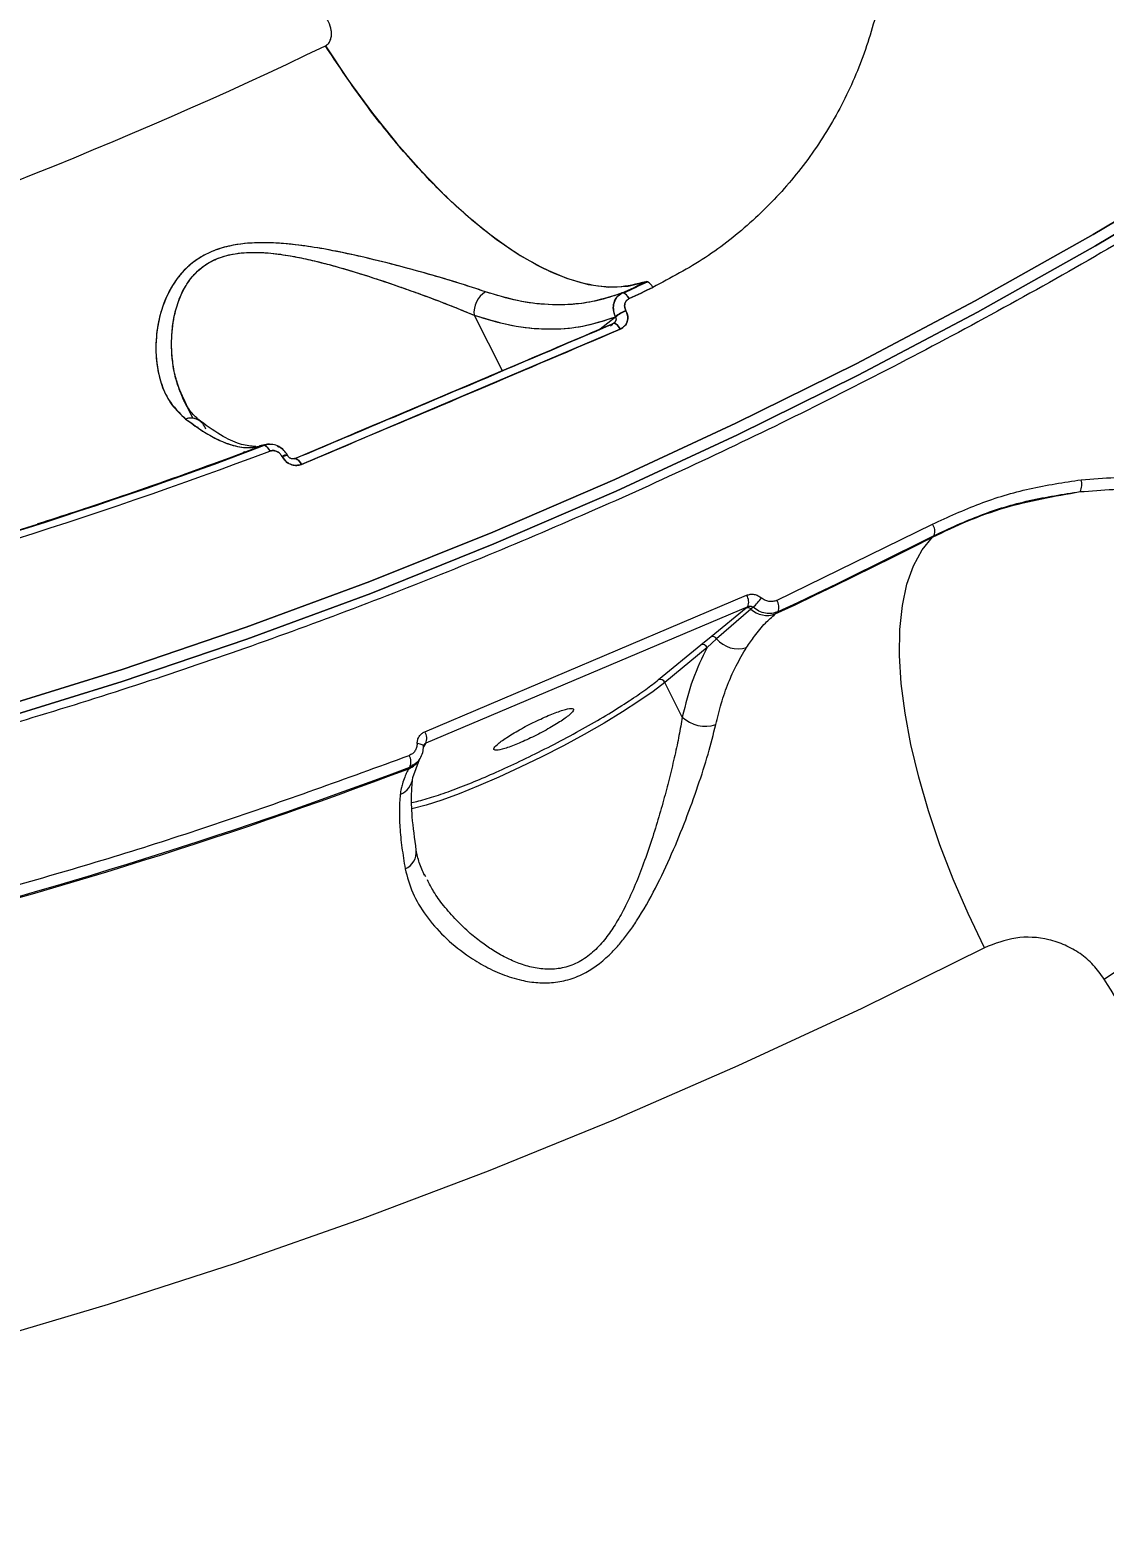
# Model space of a CAD drawing. Header units: millimetres. Extents: x -6234 to 7498, y -6127 to 5103.
# Drawn here: x 4035.1 to 4143.5, y -1378.1 to -1227.6 of the extents above; entities that cross this region are included whole.
import ezdxf

# ---------------------------------------------------------------- set-up
doc = ezdxf.new("R2010")
doc.units = ezdxf.units.MM
for name, color, linetype in [('DIKOM_ОБЪЕКТ', 7, 'Continuous'), ('DIKOM_РАЗМЕР_ЗОНА', 7, 'Continuous'), ('DIKOM_РАЗМЕР_ОБЪЕКТА', 7, 'Continuous')]:
    doc.layers.add(name, color=color, linetype=linetype)
doc.styles.add('style1', font='arial.ttf', dxfattribs={"width": 0.8})
doc.dimstyles.new('1-50', dxfattribs={"dimtxt": 300, "dimasz": 200, "dimexe": 100, "dimexo": 0, "dimgap": 100, "dimtad": 1, "dimtxsty": 'style1', "dimcen": 200, "dimclrd": 7, "dimclre": 7, "dimclrt": 7, "dimadec": 1, "dimazin": 2, "dimtfac": 1, "dimtmove": 0, "dimatfit": 2, "dimfxl": 0, "dimlwd": 25, "dimlwe": 18, "dimarcsym": 0})

# ---------------------------------------------------------------- blocks, each defined once
blk = doc.blocks.new('*D10')
at = {"layer": 'Defpoints', "color": 0, "transparency": 16777216}
for p in [(5627.97, 903.07), (-3229.39, -1461.51), (5627.97, -5097.58)]:
    blk.add_point(p, dxfattribs=at)
at = {"layer": 'DIKOM_РАЗМЕР_ОБЪЕКТА', "color": 7, "lineweight": 18, "transparency": 16777216}
for p, q in [((5627.97, 903.07), (5627.97, -5197.58)), ((-3229.39, -1461.51), (-3229.39, -5197.58))]:
    blk.add_line(p, q, dxfattribs=at)
at = {"layer": 'DIKOM_РАЗМЕР_ОБЪЕКТА', "color": 7, "lineweight": 25, "transparency": 16777216}
blk.add_line((-3029.39, -5097.58), (5427.97, -5097.58), dxfattribs=at)
at = {"layer": 'DIKOM_РАЗМЕР_ОБЪЕКТА', "color": 7, "transparency": 16777216}
for points in [[(-3029.39, -5064.25), (-3029.39, -5130.92), (-3229.39, -5097.58)], [(5427.97, -5064.25), (5427.97, -5130.92), (5627.97, -5097.58)]]:
    blk.add_solid(points, dxfattribs=at)
at = {"layer": 'DIKOM_РАЗМЕР_ОБЪЕКТА', "color": 7, "lineweight": 40, "transparency": 16777216, "insert": (1488.3, -4844.41), "char_height": 300, "attachment_point": 5, "style": 'style1'}
blk.add_mtext('8850', dxfattribs=at)
blk = doc.blocks.new('*D13')
at = {"layer": 'Defpoints', "color": 0, "transparency": 16777216}
for p in [(7498.07, 1778.2), (-5229.39, -1831.36), (7498.07, -6026.74)]:
    blk.add_point(p, dxfattribs=at)
at = {"layer": 'DIKOM_РАЗМЕР_ЗОНА', "color": 7, "lineweight": 18, "transparency": 16777216}
for p, q in [((7498.07, 1778.2), (7498.07, -6126.74)), ((-5229.39, -1831.36), (-5229.39, -6126.74))]:
    blk.add_line(p, q, dxfattribs=at)
at = {"layer": 'DIKOM_РАЗМЕР_ЗОНА', "color": 7, "lineweight": 25, "transparency": 16777216}
blk.add_line((-5029.39, -6026.74), (7298.07, -6026.74), dxfattribs=at)
at = {"layer": 'DIKOM_РАЗМЕР_ЗОНА', "color": 7, "transparency": 16777216}
for points in [[(-5029.39, -5993.4), (-5029.39, -6060.07), (-5229.39, -6026.74)], [(7298.07, -5993.4), (7298.07, -6060.07), (7498.07, -6026.74)]]:
    blk.add_solid(points, dxfattribs=at)
at = {"layer": 'DIKOM_РАЗМЕР_ЗОНА', "color": 7, "transparency": 16777216, "insert": (1560.69, -5773.56), "char_height": 300, "attachment_point": 5, "style": 'style1'}
blk.add_mtext('12750', dxfattribs=at)

msp = doc.modelspace()

# ---------------------------------------------------------------- linework, layer by layer
at = {"layer": 'DIKOM_ОБЪЕКТ', "color": 7, "linetype": 'Continuous', "lineweight": 15}
for p, q in [((4079.942, -1256.439), (4082.777, -1262.035)), ((4094.212, -1256.627), (4092.683, -1257.835)), ((4094.199, -1256.603), (4094.212, -1256.627)), ((4095.26, -1255.97), (4095.273, -1255.993)), ((4095.273, -1255.993), (4095.26, -1255.97)), ((4062.017, -1270.838), (4093.95, -1257.298)), ((4094.693, -1257.847), (4062.504, -1271.497)), ((4093.719, -1257.499), (4093.92, -1257.34)), ((4094.091, -1257.203), (4094.04, -1257.25)), ((4050.721, -1265.175), (4051.564, -1266.84)), ((4052.004, -1267.709), (4052.047, -1267.792)), ((4058.8, -1269.507), (4058.276, -1269.62)), ((4058.637, -1269.568), (4058.976, -1269.513)), ((4059.292, -1269.478), (4058.986, -1269.476)), ((4053.839, -1271.331), (4053.874, -1271.4)), ((4054.491, -1271.174), (4054.459, -1271.111)), ((4056.829, -1270.297), (4056.711, -1270.238)), ((4056.881, -1270.277), (4056.758, -1270.222)), ((4060.562, -1270.712), (4060.55, -1270.688)), ((4060.55, -1270.688), (4060.562, -1270.712)), ((4061.123, -1270.6), (4061.111, -1270.576)), ((4110.481, -1285.218), (4126.205, -1277.541)), ((4126.211, -1278.844), (4126.382, -1278.662)), ((4074.966, -1298.473), (4107.45, -1284.703)), ((4107.566, -1285.858), (4075.056, -1299.638)), ((4103.855, -1288.872), (4107.411, -1285.986)), ((4107.888, -1286.091), (4104.423, -1289.091)), ((4107.411, -1285.986), (4107.566, -1285.858)), ((4108.107, -1285.911), (4107.888, -1286.091)), ((4110.342, -1286.591), (4110.623, -1286.357)), ((4098.567, -1293.213), (4102.842, -1289.692)), ((4102.842, -1289.692), (4103.855, -1288.872)), ((4104.423, -1289.091), (4103.459, -1289.977)), ((4103.459, -1289.977), (4099.184, -1293.498)), ((4100.955, -1296.993), (4099.184, -1293.498)), ((4075.037, -1299.667), (4074.832, -1300.01)), ((4075.056, -1299.638), (4075.037, -1299.667)), ((4073.761, -1301.797), (4073.641, -1302.001)), ((4073.763, -1303.091), (4074.419, -1301.288)), ((4074.419, -1301.288), (4074.492, -1301.171)), ((4073.441, -1302.046), (4073.342, -1302.207)), ((4075.072, -1313.126), (4074.94, -1312.878))]:
    msp.add_line(p, q, dxfattribs=at)
at = {"layer": 'DIKOM_ОБЪЕКТ', "color": 7, "linetype": 'Continuous', "lineweight": 15, "flags": 128}
for points in [[(4064.933, -1229.256), (4067.274, -1232.748), (4069.686, -1236.045), (4072.152, -1239.12), (4074.651, -1241.951), (4077.164, -1244.514), (4079.673, -1246.79), (4082.156, -1248.761), (4084.595, -1250.412), (4086.972, -1251.729), (4089.267, -1252.704), (4091.462, -1253.328), (4093.54, -1253.595), (4095.486, -1253.505), (4097.285, -1253.058)], [(3904.424, -1314.915), (3917.15, -1314.703), (3929.9, -1314.117), (3942.668, -1313.158), (3955.444, -1311.827), (3968.22, -1310.124), (3980.987, -1308.05), (3993.737, -1305.607), (4006.463, -1302.796), (4019.155, -1299.619), (4031.805, -1296.079), (4044.405, -1292.177), (4056.947, -1287.917), (4069.422, -1283.3), (4081.822, -1278.33), (4094.14, -1273.011), (4106.366, -1267.345), (4118.494, -1261.337), (4130.515, -1254.99), (4142.421, -1248.308), (4154.204, -1241.297), (4165.857, -1233.959)], [(4165.857, -1233.959), (4154.204, -1241.297), (4142.421, -1248.308), (4130.515, -1254.99), (4118.494, -1261.337), (4106.366, -1267.345), (4094.14, -1273.011), (4081.822, -1278.33), (4069.422, -1283.3), (4056.947, -1287.917), (4044.405, -1292.177), (4031.805, -1296.079), (4019.155, -1299.619), (4006.463, -1302.796), (3993.737, -1305.607), (3980.987, -1308.05), (3968.22, -1310.124), (3955.444, -1311.827), (3942.668, -1313.158), (3929.9, -1314.117), (3917.15, -1314.703), (3904.424, -1314.915)], [(4166.169, -1235.052), (4154.488, -1242.407), (4142.677, -1249.435), (4130.743, -1256.132), (4118.694, -1262.494), (4106.538, -1268.517), (4094.282, -1274.196), (4081.936, -1279.528), (4069.506, -1284.509), (4057.002, -1289.137), (4044.43, -1293.407), (4031.801, -1297.318), (4019.12, -1300.867), (4006.399, -1304.051), (3993.643, -1306.869), (3980.862, -1309.317), (3968.065, -1311.396), (3955.259, -1313.103), (3942.453, -1314.438), (3929.655, -1315.399), (3916.874, -1315.986), (3904.644, -1316.198)], [(3904.644, -1316.198), (3916.874, -1315.986), (3929.655, -1315.399), (3942.453, -1314.438), (3955.259, -1313.103), (3968.065, -1311.396), (3980.862, -1309.317), (3993.643, -1306.869), (4006.399, -1304.051), (4019.12, -1300.867), (4031.801, -1297.318), (4044.43, -1293.407), (4057.002, -1289.137), (4069.506, -1284.509), (4081.936, -1279.528), (4094.282, -1274.196), (4106.538, -1268.517), (4118.694, -1262.494), (4130.743, -1256.132), (4142.677, -1249.435), (4154.488, -1242.407), (4166.169, -1235.052)], [(4166.171, -1235.051), (4154.49, -1242.405), (4142.679, -1249.434), (4130.745, -1256.131), (4118.696, -1262.493), (4106.539, -1268.516), (4094.284, -1274.195), (4081.937, -1279.527), (4069.507, -1284.509), (4057.002, -1289.137), (4044.431, -1293.407), (4031.801, -1297.318), (4019.12, -1300.867), (4006.398, -1304.051), (3993.642, -1306.869), (3980.861, -1309.318), (3968.064, -1311.396), (3955.257, -1313.104), (3942.451, -1314.438), (3929.653, -1315.399), (3916.872, -1315.986), (3904.818, -1316.197)], [(4095.048, -1254.2), (4095.347, -1254.058), (4095.646, -1253.917), (4095.946, -1253.775), (4096.245, -1253.633), (4096.544, -1253.491), (4096.843, -1253.349), (4097.142, -1253.206), (4097.44, -1253.064)], [(4097.44, -1253.064), (4097.142, -1253.206), (4096.843, -1253.349), (4096.544, -1253.491), (4096.245, -1253.633), (4095.946, -1253.775), (4095.646, -1253.917), (4095.347, -1254.058), (4095.048, -1254.2)], [(4097.99, -1253.63), (4097.691, -1253.773), (4097.392, -1253.916), (4097.092, -1254.058), (4096.793, -1254.201), (4096.494, -1254.343), (4096.194, -1254.484), (4095.895, -1254.626), (4095.595, -1254.767)], [(4095.595, -1254.767), (4095.895, -1254.626), (4096.194, -1254.484), (4096.494, -1254.343), (4096.793, -1254.201), (4097.092, -1254.058), (4097.392, -1253.916), (4097.691, -1253.773), (4097.99, -1253.63)], [(4095.595, -1254.767), (4095.509, -1254.628), (4095.417, -1254.502), (4095.322, -1254.394), (4095.227, -1254.305), (4095.133, -1254.24), (4095.044, -1254.199), (4094.963, -1254.183), (4094.892, -1254.194)], [(4094.693, -1257.847), (4094.6, -1257.687), (4094.5, -1257.545), (4094.396, -1257.426), (4094.292, -1257.335), (4094.192, -1257.275), (4094.099, -1257.248), (4094.017, -1257.256), (4093.95, -1257.298)], [(4093.95, -1257.298), (4094.017, -1257.256), (4094.099, -1257.248), (4094.192, -1257.275), (4094.292, -1257.335), (4094.396, -1257.426), (4094.5, -1257.545), (4094.6, -1257.687), (4094.693, -1257.847)], [(4058.637, -1269.568), (4058.711, -1269.556), (4058.794, -1269.57), (4058.881, -1269.612), (4058.972, -1269.679), (4059.063, -1269.769), (4059.153, -1269.88), (4059.237, -1270.009), (4059.315, -1270.152)], [(4060.55, -1270.688), (4060.688, -1270.635), (4060.812, -1270.593), (4060.919, -1270.565), (4061.004, -1270.551), (4061.067, -1270.552), (4061.104, -1270.567), (4061.115, -1270.597), (4061.114, -1270.597)], [(4060.562, -1270.712), (4060.7, -1270.658), (4060.825, -1270.617), (4060.931, -1270.589), (4061.017, -1270.575), (4061.079, -1270.576), (4061.116, -1270.591), (4061.127, -1270.62), (4061.111, -1270.663)], [(4061.73, -1270.96), (4061.804, -1270.916), (4061.891, -1270.906), (4061.989, -1270.93), (4062.094, -1270.989), (4062.202, -1271.078), (4062.308, -1271.195), (4062.411, -1271.337), (4062.504, -1271.497)], [(4062.504, -1271.497), (4062.411, -1271.337), (4062.308, -1271.195), (4062.202, -1271.078), (4062.094, -1270.989), (4061.989, -1270.93), (4061.891, -1270.906), (4061.831, -1270.909)], [(4110.342, -1286.591), (4112.335, -1285.654), (4114.325, -1284.707), (4116.313, -1283.752), (4118.298, -1282.788), (4120.28, -1281.816), (4122.26, -1280.834), (4124.237, -1279.844), (4126.211, -1278.844)], [(4110.623, -1286.357), (4112.602, -1285.425), (4114.578, -1284.485), (4116.552, -1283.537), (4118.523, -1282.579), (4120.492, -1281.613), (4122.458, -1280.638), (4124.421, -1279.655), (4126.382, -1278.662)], [(4131.46, -1320.268), (4129.809, -1316.829), (4128.307, -1313.358), (4126.966, -1309.885), (4125.799, -1306.444), (4124.817, -1303.065), (4124.029, -1299.778), (4123.441, -1296.615), (4123.06, -1293.603), (4122.888, -1290.771), (4122.927, -1288.143), (4123.177, -1285.745), (4123.635, -1283.598), (4124.298, -1281.721), (4125.16, -1280.131), (4126.211, -1278.844)], [(4099.184, -1293.498), (4098.01, -1294.404), (4096.577, -1295.404), (4094.917, -1296.475), (4093.066, -1297.595), (4091.064, -1298.738), (4088.955, -1299.88), (4086.786, -1300.996), (4084.603, -1302.061), (4082.455, -1303.051), (4080.389, -1303.946), (4078.45, -1304.726), (4076.68, -1305.373), (4075.119, -1305.873), (4073.8, -1306.216), (4073.591, -1306.26)], [(4074.826, -1299.993), (4074.836, -1299.942), (4074.818, -1299.892), (4074.773, -1299.842), (4074.7, -1299.796), (4074.603, -1299.754), (4074.484, -1299.718), (4074.347, -1299.688), (4074.195, -1299.665)], [(4143.541, -1323.432), (4145.001, -1322.482), (4146.492, -1321.52), (4148.008, -1320.549), (4149.547, -1319.57), (4151.106, -1318.587), (4152.681, -1317.601), (4154.268, -1316.614), (4155.864, -1315.629)], [(4131.46, -1320.268), (4119.065, -1326.389), (4106.577, -1332.19), (4094.003, -1337.667), (4081.351, -1342.818), (4068.627, -1347.639), (4055.838, -1352.128), (4042.992, -1356.282), (4030.095, -1360.1), (4017.154, -1363.578), (4004.176, -1366.716), (3991.169, -1369.511), (3978.14, -1371.962), (3965.096, -1374.067), (3952.044, -1375.826)]]:
    msp.add_lwpolyline(points, dxfattribs=at)
at = {"layer": 'DIKOM_ОБЪЕКТ', "color": 7, "linetype": 'Continuous', "lineweight": 15}
for centre, radius, start, end in [((3865.506, -815.294), 459.495, 278.68891, 295.72248), ((3883.38, -805.577), 495.978, 295.24272, 295.54873), ((4097.355, -1253.28), 0.233, 68.37231, 107.51187), ((4096.869, -1254.167), 1.242, 25.59364, 62.6315), ((4082.419, -1256.187), 2.49, 122.15476, 185.79931), ((4094.962, -1254.418), 0.235, 68.50839, 107.47556), ((4094.477, -1255.298), 1.238, 25.39914, 62.53053), ((4097.013, -1260.111), 4.497, 112.9361, 128.73361), ((4097.026, -1260.135), 4.498, 112.93592, 128.72905), ((4051.361, -1268.369), 1.55, 16.51866, 110.40788), ((4051.355, -1268.458), 1.632, 54.22458, 109.10549), ((3891.922, -828.705), 471.332, 283.69709, 290.71444), ((3892.098, -828.747), 471.291, 283.69704, 290.71431), ((3892.479, -828.971), 471.672, 283.69704, 290.7144), ((4058.712, -1269.794), 0.238, 68.95295, 108.27659), ((4058.269, -1270.564), 1.124, 21.49651, 61.95152), ((4060.976, -1271.359), 0.795, 80.20555, 122.38387), ((4060.996, -1271.408), 0.821, 81.23254, 121.92717), ((4139.703, -1273.503), 1.589, 332.16309, 16.85713), ((4125.283, -1278.261), 1.17, 339.93487, 37.9691), ((4106.445, -1285.387), 1.215, 337.2232, 34.26123), ((4102.08, -1279.693), 8.66, 314.1041, 322.45795), ((4109.528, -1285.915), 1.181, 338.017, 36.16143), ((4107.562, -1286.433), 0.473, 46.35983, 108.6961), ((4109.514, -1284.385), 2.356, 226.39197, 290.57839), ((4102.989, -1290.186), 0.515, 23.9233, 106.58605), ((4103.996, -1289.351), 0.5, 31.40796, 106.37593), ((4106.589, -1287.289), 2.818, 219.75613, 287.78412), ((4098.713, -1293.707), 0.515, 23.93042, 106.57893), ((4103.296, -1294.501), 3.419, 226.78946, 287.62614), ((4073.991, -1299.134), 1.178, 334.702, 34.16577), ((4075.222, -1300.078), 0.45, 114.15975, 147.90729), ((4072.437, -1300.055), 2.334, 292.8141, 328.1369), ((4072.358, -1301.512), 1.207, 333.72898, 31.96913), ((3897.422, -836.505), 497.821, 283.71732, 290.69412), ((3897.752, -836.578), 497.521, 283.73274, 290.67872), ((4071.557, -1302.799), 2.226, 294.59497, 352.69604), ((4072.252, -1310.6), 1.862, 293.2325, 5.3359)]:
    msp.add_arc(centre, radius, start, end, dxfattribs=at)
for points, knots in [([(4166.399, -1233.658), (4164.904, -1231.525), (4162.138, -1227.576), (4158.292, -1222.182), (4155.117, -1217.774), (4152.521, -1214.205), (4150.27, -1211.13), (4148.118, -1208.212), (4144.619, -1203.499), (4139.76, -1197.041), (4131.891, -1186.784), (4122.286, -1174.602), (4110.184, -1159.786), (4097.231, -1144.544), (4083.433, -1129.004), (4069.683, -1114.205), (4056.024, -1100.174), (4042.503, -1086.937), (4029.029, -1074.399), (4015.633, -1062.587), (4002.351, -1051.535), (3989.208, -1041.264), (3976.249, -1031.81), (3963.512, -1023.202), (3951.036, -1015.463), (3938.846, -1008.612), (3926.972, -1002.661), (3915.439, -997.628), (3904.279, -993.525), (3893.601, -990.394), (3883.418, -988.201), (3873.779, -987.002), (3866.331, -986.611), (3862.284, -986.951), (3861.116, -987.049)], [0, 0, 0, 0, 0.0146523, 0.0271116, 0.0373357, 0.0453146, 0.0520535, 0.0588992, 0.0658591, 0.0853453, 0.1048592, 0.1397031, 0.1745476, 0.2160273, 0.2575095, 0.2990757, 0.3395071, 0.3799116, 0.4203164, 0.4607225, 0.5011281, 0.5415569, 0.582055, 0.6224678, 0.6628785, 0.70329, 0.7437037, 0.78412, 0.8246142, 0.8650705, 0.9046839, 0.9443009, 0.9839199, 1, 1, 1, 1]), ([(4165.857, -1233.959), (4163.309, -1230.334), (4158.09, -1222.906), (4149.934, -1211.667), (4141.297, -1200.057), (4132.553, -1188.631), (4123.747, -1177.435), (4115.291, -1166.972), (4109.276, -1159.722), (4105.852, -1155.656), (4104.768, -1154.372), (4103.678, -1153.087), (4102.584, -1151.8), (4101.485, -1150.512), (4097.656, -1146.041), (4091.298, -1138.741), (4082.612, -1129.051), (4074.569, -1120.321), (4067.182, -1112.508), (4060.459, -1105.566), (4054.406, -1099.454), (4049.026, -1094.131), (4044.32, -1089.56), (4040.452, -1085.863), (4037.355, -1082.941), (4035.031, -1080.771), (4033.449, -1079.305), (4032.579, -1078.503), (4032.243, -1078.194), (4032.105, -1078.067), (4032.046, -1078.012), (4032.02, -1077.989), (4032.009, -1077.978), (4032.004, -1077.974), (4032.002, -1077.972), (4028.246, -1074.767), (4021.411, -1068.26), (4011.009, -1059.436), (4001.19, -1051.318), (3992.178, -1044.237), (3983.966, -1038.054), (3978.257, -1033.932), (3974.531, -1031.314), (3972.664, -1030.017), (3970.823, -1028.753), (3969.007, -1027.52), (3967.217, -1026.317), (3961.612, -1022.597), (3952.362, -1016.764), (3939.772, -1009.574), (3927.735, -1003.458), (3916.228, -998.3), (3908.94, -995.656), (3905.329, -994.346)], [0, 0, 0, 0, 0.0304208, 0.0623319, 0.0957331, 0.1306242, 0.1625618, 0.195653, 0.2257283, 0.2297331, 0.233753, 0.2377887, 0.2418394, 0.2459055, 0.2499867, 0.2842986, 0.3161635, 0.3455816, 0.3725529, 0.3970771, 0.4191545, 0.4387848, 0.4559681, 0.4707046, 0.4811921, 0.4899527, 0.4962338, 0.498574, 0.4995217, 0.4999228, 0.5000965, 0.5001719, 0.5002051, 0.5002198, 0.5002261, 0.5002312, 0.5398575, 0.5779839, 0.6146113, 0.6497391, 0.6794118, 0.7079229, 0.7151986, 0.7223946, 0.7295108, 0.7365477, 0.7435043, 0.7503816, 0.8020668, 0.8528713, 0.902795, 0.951838, 1, 1, 1, 1]), ([(3905.329, -994.346), (3908.846, -995.62), (3915.86, -998.16), (3926.796, -1003.026), (3937.98, -1008.633), (3949.442, -1015.05), (3961.175, -1022.262), (3972.952, -1030.121), (3984.727, -1038.564), (3996.426, -1047.503), (4008.221, -1057.051), (4020.08, -1067.181), (4032.245, -1078.105), (4044.722, -1089.862), (4057.514, -1102.501), (4070.353, -1115.773), (4083.169, -1129.609), (4095.891, -1143.931), (4108.239, -1158.404), (4120.217, -1172.993), (4131.84, -1187.673), (4143.338, -1202.74), (4154.715, -1218.155), (4162.139, -1228.686), (4165.857, -1233.959)], [0, 0, 0, 0, 0.04692669, 0.09357843, 0.14006878, 0.18650874, 0.23300823, 0.27967733, 0.32393901, 0.36818559, 0.41218501, 0.45603159, 0.49981863, 0.54629651, 0.59292135, 0.63980681, 0.68677074, 0.73345108, 0.77995586, 0.82374265, 0.86756426, 0.9115129, 0.95568357, 1, 1, 1, 1]), ([(4314.572, -1665.937), (4315.705, -1662.572), (4317.961, -1655.871), (4320.295, -1644.611), (4321.856, -1632.589), (4322.583, -1619.773), (4322.516, -1606.249), (4321.669, -1592.07), (4320.066, -1577.299), (4317.73, -1561.997), (4314.688, -1546.223), (4310.968, -1530.038), (4306.597, -1513.499), (4301.605, -1496.665), (4296.024, -1479.592), (4289.885, -1462.333), (4283.221, -1444.942), (4276.062, -1427.47), (4268.444, -1409.967), (4260.398, -1392.48), (4251.958, -1375.054), (4244.7, -1360.77), (4238.854, -1349.642), (4234.56, -1341.636), (4230.205, -1333.675), (4225.79, -1325.762), (4221.32, -1317.901), (4216.797, -1310.095), (4210.968, -1300.218), (4203.772, -1288.329), (4195.138, -1274.513), (4185.345, -1259.327), (4174.354, -1242.881), (4162.135, -1225.323), (4149.825, -1208.324), (4137.467, -1191.911), (4125.997, -1177.257), (4115.433, -1164.216), (4105.767, -1152.638), (4096.047, -1141.348), (4086.29, -1130.361), (4076.506, -1119.692), (4066.712, -1109.354), (4055.618, -1098.031), (4043.243, -1085.919), (4029.629, -1073.258), (4016.125, -1061.377), (4002.749, -1050.228), (3993.975, -1043.483), (3989.592, -1040.113)], [0, 0, 0, 0, 0.0271357, 0.0540497, 0.0807422, 0.107213, 0.133462, 0.1594895, 0.1852954, 0.2108795, 0.2362419, 0.2613828, 0.286302, 0.3109995, 0.3354754, 0.3597295, 0.3837621, 0.4075729, 0.4311621, 0.4545296, 0.4776755, 0.5005996, 0.5112386, 0.5218231, 0.5323528, 0.542828, 0.5532488, 0.5636147, 0.5739263, 0.5926882, 0.6112665, 0.6296616, 0.6544488, 0.6788948, 0.7030001, 0.7267641, 0.7501873, 0.7681707, 0.7861326, 0.8040731, 0.8219922, 0.8398901, 0.8577664, 0.8756214, 0.900581, 0.9254987, 0.9503743, 0.9752081, 1, 1, 1, 1]), ([(4076.686, -1066.977), (4080.114, -1070.206), (4086.981, -1076.674), (4097.349, -1086.973), (4107.764, -1097.71), (4118.209, -1108.911), (4128.007, -1119.818), (4137.158, -1130.346), (4145.669, -1140.43), (4154.192, -1150.825), (4162.715, -1161.524), (4171.224, -1172.517), (4179.56, -1183.602), (4187.723, -1194.765), (4195.71, -1205.994), (4203.655, -1217.48), (4211.543, -1229.212), (4219.358, -1241.178), (4226.596, -1252.59), (4233.271, -1263.407), (4239.402, -1273.595), (4245.454, -1283.916), (4251.419, -1294.361), (4257.286, -1304.919), (4263.046, -1315.582), (4269.839, -1328.535), (4277.536, -1343.81), (4285.942, -1361.398), (4293.934, -1379.101), (4300.369, -1394.282), (4305.449, -1406.928), (4309.35, -1417.062), (4313.068, -1427.168), (4316.592, -1437.236), (4319.916, -1447.251), (4323.03, -1457.2), (4326.229, -1468.105), (4329.409, -1479.894), (4332.444, -1492.472), (4335.049, -1504.797), (4337.206, -1516.839), (4339.024, -1529.409), (4340.361, -1542.361), (4341.041, -1555.494), (4341.035, -1568.013), (4340.396, -1575.708), (4340.076, -1579.566)], [0, 0, 0, 0, 0.024718, 0.049515, 0.0743906, 0.0993447, 0.1243771, 0.1447742, 0.1653295, 0.1860431, 0.2069152, 0.2279452, 0.2491333, 0.2694019, 0.2898708, 0.3105398, 0.3314093, 0.3524787, 0.3737486, 0.3911653, 0.4087376, 0.4264653, 0.4443486, 0.4623874, 0.4805816, 0.4989313, 0.5286792, 0.5588427, 0.5894223, 0.6204179, 0.638318, 0.6563539, 0.6745259, 0.6928339, 0.7112778, 0.7298578, 0.7485739, 0.7733223, 0.7982563, 0.823376, 0.8486818, 0.8741734, 0.9053761, 0.9367477, 0.9682891, 1, 1, 1, 1]), ([(4114.238, -1190.038), (4115.339, -1191.901), (4117.54, -1195.625), (4119.835, -1201.625), (4121.336, -1207.795), (4121.956, -1214.061), (4121.701, -1220.294), (4120.578, -1226.375), (4118.616, -1232.193), (4115.85, -1237.638), (4112.343, -1242.603), (4108.153, -1246.982), (4103.391, -1250.767), (4099.791, -1252.675), (4097.99, -1253.63)], [0, 0, 0, 0, 0.08361854, 0.16716513, 0.25041713, 0.33385087, 0.41730206, 0.50048837, 0.58373589, 0.66713608, 0.75045646, 0.83339443, 0.91662638, 1, 1, 1, 1]), ([(4064.933, -1229.256), (4064.997, -1229.219), (4065.128, -1229.144), (4065.325, -1228.925), (4065.484, -1228.597), (4065.561, -1228.162), (4065.532, -1227.566), (4065.302, -1226.811), (4064.929, -1226.289), (4064.741, -1226.026)], [0, 0, 0, 0, 0.0611439, 0.125866, 0.2509674, 0.3723702, 0.5017372, 0.7495095, 1, 1, 1, 1]), ([(4097.285, -1253.058), (4096.347, -1253.301), (4094.473, -1253.786), (4091.212, -1253.399), (4087.697, -1252.199), (4083.961, -1250.13), (4080.107, -1247.269), (4076.207, -1243.685), (4072.34, -1239.449), (4068.535, -1234.655), (4066.133, -1231.056), (4064.933, -1229.256)], [0, 0, 0, 0, 0.111999, 0.2239981, 0.3359954, 0.4479943, 0.5599926, 0.6699938, 0.7799963, 0.8899979, 1, 1, 1, 1]), ([(4166.999, -1235.599), (4160.179, -1239.892), (4146.541, -1248.476), (4125.587, -1260.079), (4104.323, -1270.718), (4082.753, -1280.282), (4060.93, -1288.777), (4038.896, -1296.179), (4016.696, -1302.475), (3994.373, -1307.65), (3971.973, -1311.701), (3949.542, -1314.593), (3927.117, -1316.423), (3912.224, -1316.674), (3904.777, -1316.799)], [0, 0, 0, 0, 0.0833335, 0.1666667, 0.2499999, 0.3333337, 0.4166671, 0.4999999, 0.5833335, 0.6666667, 0.7499999, 0.8333334, 0.916667, 1, 1, 1, 1]), ([(4081.094, -1254.079), (4079.924, -1253.694), (4077.584, -1252.923), (4073.306, -1251.71), (4069.293, -1250.683), (4065.707, -1249.908), (4062.654, -1249.385), (4059.516, -1249.077), (4056.344, -1249.152), (4053.36, -1249.892), (4051.025, -1251.393), (4049.476, -1253.314), (4048.513, -1255.363), (4047.982, -1257.41), (4047.737, -1259.817), (4048, -1262.44), (4048.944, -1265.07), (4050.196, -1266.302), (4050.82, -1266.916)], [0, 0, 0, 0, 0.0823501, 0.1648009, 0.2471003, 0.2971586, 0.3471552, 0.3976821, 0.4484647, 0.4996132, 0.5507895, 0.6016072, 0.6522522, 0.7025838, 0.7526007, 0.8352401, 0.9178402, 1, 1, 1, 1]), ([(4081.094, -1254.079), (4080.219, -1253.788), (4078.47, -1253.205), (4075.378, -1252.295), (4072.061, -1251.385), (4068.914, -1250.603), (4066.04, -1249.98), (4063.519, -1249.526), (4061.144, -1249.223), (4058.994, -1249.099), (4057.033, -1249.154), (4055.166, -1249.426), (4053.429, -1249.976), (4051.922, -1250.794), (4050.709, -1251.822), (4049.746, -1253.003), (4048.788, -1254.66), (4048.068, -1256.819), (4047.758, -1259.307), (4047.89, -1261.636), (4048.437, -1263.724), (4049.357, -1265.556), (4050.332, -1266.462), (4050.82, -1266.916)], [0, 0, 0, 0, 0.0625394, 0.1251426, 0.1872065, 0.2492834, 0.2914852, 0.3335152, 0.3742103, 0.4068076, 0.4368923, 0.4690124, 0.4996821, 0.530383, 0.5625167, 0.5926067, 0.6252115, 0.6878451, 0.7504593, 0.8126805, 0.8753086, 0.9375534, 1, 1, 1, 1]), ([(4050.922, -1265.464), (4050.552, -1264.704), (4049.76, -1263.077), (4049.356, -1260.308), (4049.435, -1257.521), (4049.951, -1255.219), (4050.873, -1253.284), (4052.097, -1251.794), (4053.872, -1250.665), (4056.107, -1250.106), (4058.524, -1250.06), (4061.378, -1250.395), (4064.593, -1251.11), (4068.455, -1252.222), (4072.476, -1253.565), (4076.551, -1255.044), (4078.813, -1255.975), (4079.942, -1256.439)], [0, 0, 0, 0, 0.0814073, 0.17424, 0.2440447, 0.3133451, 0.359063, 0.4040874, 0.4484525, 0.4927988, 0.5377845, 0.5835132, 0.6524487, 0.7221943, 0.8146471, 0.9074891, 1, 1, 1, 1]), ([(4051.038, -1265.736), (4050.997, -1265.673), (4050.76, -1265.303), (4050.386, -1264.488), (4049.918, -1263.208), (4049.58, -1261.72), (4049.396, -1260.076), (4049.4, -1258.423), (4049.606, -1256.727), (4050.016, -1255.161), (4050.63, -1253.769), (4051.424, -1252.571), (4052.485, -1251.526), (4053.905, -1250.703), (4055.31, -1250.3), (4056.505, -1250.138), (4057.69, -1250.073), (4059.249, -1250.138), (4061.095, -1250.381), (4062.948, -1250.743), (4064.675, -1251.161), (4066.42, -1251.637), (4068.315, -1252.201), (4070.416, -1252.876), (4072.535, -1253.601), (4074.592, -1254.336), (4076.509, -1255.053), (4078.335, -1255.764), (4079.408, -1256.215), (4079.942, -1256.439)], [0, 0, 0, 0, 0.00729631, 0.04286859, 0.08512259, 0.13409486, 0.17949702, 0.22772648, 0.27144739, 0.31647401, 0.35293447, 0.38499226, 0.41936529, 0.45362627, 0.48782444, 0.50459902, 0.52224107, 0.55428227, 0.59073143, 0.62483311, 0.65888427, 0.6901716, 0.72729502, 0.77259422, 0.81997948, 0.86315654, 0.91014526, 0.95527686, 1, 1, 1, 1]), ([(4094.892, -1254.194), (4093.708, -1254.576), (4091.343, -1255.339), (4087.755, -1255.469), (4084.33, -1255.069), (4082.175, -1254.41), (4081.094, -1254.079)], [0, 0, 0, 0, 0.2805593, 0.5605449, 0.7795231, 1, 1, 1, 1]), ([(4094.892, -1254.194), (4094.169, -1254.447), (4092.747, -1254.943), (4090.526, -1255.319), (4087.887, -1255.451), (4084.761, -1255.179), (4082.318, -1254.446), (4081.094, -1254.079)], [0, 0, 0, 0, 0.1729047, 0.3401579, 0.5017798, 0.7501814, 1, 1, 1, 1]), ([(4094.199, -1256.603), (4094.116, -1256.366), (4093.951, -1255.893), (4094.03, -1255.171), (4094.337, -1254.55), (4094.707, -1254.313), (4094.892, -1254.194)], [0, 0, 0, 0, 0.25021935, 0.50005506, 0.75005826, 1, 1, 1, 1]), ([(4094.892, -1254.194), (4094.686, -1254.33), (4094.274, -1254.604), (4094, -1255.287), (4093.975, -1255.985), (4094.124, -1256.398), (4094.199, -1256.603)], [0, 0, 0, 0, 0.2795914, 0.5610537, 0.7813691, 1, 1, 1, 1]), ([(4095.26, -1255.97), (4095.208, -1255.84), (4095.105, -1255.582), (4095.164, -1255.209), (4095.336, -1254.925), (4095.509, -1254.82), (4095.595, -1254.767)], [0, 0, 0, 0, 0.2797767, 0.5598247, 0.7798381, 1, 1, 1, 1]), ([(4095.595, -1254.767), (4095.498, -1254.828), (4095.303, -1254.951), (4095.147, -1255.265), (4095.117, -1255.625), (4095.212, -1255.855), (4095.26, -1255.97)], [0, 0, 0, 0, 0.2500475, 0.499932, 0.7496908, 1, 1, 1, 1]), ([(4079.942, -1256.439), (4081.21, -1256.826), (4083.738, -1257.597), (4087.399, -1257.92), (4090.93, -1257.681), (4093.107, -1256.963), (4094.199, -1256.603)], [0, 0, 0, 0, 0.2499842, 0.49839237, 0.74846503, 1, 1, 1, 1]), ([(4079.942, -1256.439), (4081.362, -1256.864), (4084.197, -1257.713), (4087.986, -1257.919), (4091.337, -1257.569), (4093.246, -1256.925), (4094.199, -1256.603)], [0, 0, 0, 0, 0.2802347, 0.5589859, 0.7798901, 1, 1, 1, 1]), ([(4094.212, -1256.627), (4094.226, -1256.656), (4094.256, -1256.714), (4094.272, -1256.812), (4094.266, -1256.915), (4094.228, -1257.037), (4094.133, -1257.184), (4094.016, -1257.257), (4093.95, -1257.298)], [0, 0, 0, 0, 0.1205563, 0.2432117, 0.3695265, 0.5009595, 0.7199209, 1, 1, 1, 1]), ([(4094.212, -1256.627), (4094.239, -1256.694), (4094.294, -1256.83), (4094.234, -1257.038), (4094.114, -1257.2), (4094.005, -1257.265), (4093.95, -1257.298)], [0, 0, 0, 0, 0.2660154, 0.5400622, 0.7660293, 1, 1, 1, 1]), ([(4095.273, -1255.993), (4095.314, -1256.081), (4095.397, -1256.258), (4095.471, -1256.631), (4095.426, -1257.095), (4095.16, -1257.577), (4094.849, -1257.757), (4094.693, -1257.847)], [0, 0, 0, 0, 0.1257131, 0.2514787, 0.5008267, 0.7502911, 1, 1, 1, 1]), ([(4094.693, -1257.847), (4094.866, -1257.743), (4095.212, -1257.536), (4095.448, -1257.008), (4095.471, -1256.467), (4095.339, -1256.151), (4095.273, -1255.993)], [0, 0, 0, 0, 0.2794655, 0.5589316, 0.779317, 1, 1, 1, 1]), ([(4093.95, -1257.298), (4087.904, -1259.877), (4077.109, -1264.483), (4066.429, -1268.981), (4061.73, -1270.96)], [0, 0, 0, 0, 0.5599937, 1, 1, 1, 1]), ([(4094.125, -1257.253), (4089.241, -1259.338), (4078.446, -1263.946), (4067.767, -1268.446), (4061.919, -1270.91)], [0, 0, 0, 0, 0.4524838, 1, 1, 1, 1]), ([(4062.504, -1271.497), (4068.482, -1268.977), (4079.156, -1264.479), (4089.946, -1259.873), (4094.693, -1257.847)], [0, 0, 0, 0, 0.55999313, 1, 1, 1, 1]), ([(4052.316, -1267.14), (4051.981, -1266.849), (4051.312, -1266.268), (4050.838, -1265.378), (4050.602, -1264.933)], [0, 0, 0, 0, 0.5003412, 1, 1, 1, 1]), ([(4050.82, -1266.916), (4051.685, -1267.536), (4053.411, -1268.773), (4055.523, -1269.619), (4057.278, -1269.904), (4058.185, -1269.68), (4058.637, -1269.568)], [0, 0, 0, 0, 0.2801833, 0.5589209, 0.779833, 1, 1, 1, 1]), ([(4050.82, -1266.916), (4051.337, -1267.299), (4052.36, -1268.057), (4053.781, -1268.871), (4055.346, -1269.546), (4057.034, -1269.931), (4058.095, -1269.691), (4058.637, -1269.568)], [0, 0, 0, 0, 0.1658919, 0.3281418, 0.4884767, 0.7384906, 1, 1, 1, 1]), ([(4057.894, -1269.693), (4057.439, -1269.654), (4056.488, -1269.573), (4054.639, -1268.781), (4053.11, -1267.7), (4052.316, -1267.14)], [0, 0, 0, 0, 0.3068206, 0.6404339, 1, 1, 1, 1]), ([(4059.284, -1269.459), (4059.272, -1269.457), (4059.05, -1269.42), (4058.837, -1269.496), (4058.637, -1269.568)], [0, 0, 0, 0, 0.0570532, 1, 1, 1, 1]), ([(4061.109, -1270.573), (4060.999, -1270.4), (4060.777, -1270.048), (4060.251, -1269.669), (4059.732, -1269.459), (4059.405, -1269.473), (4059.292, -1269.478)], [0, 0, 0, 0, 0.275179, 0.5574674, 0.8464094, 1, 1, 1, 1]), ([(4059.315, -1270.152), (4059.441, -1270.122), (4059.694, -1270.063), (4060.074, -1270.187), (4060.372, -1270.407), (4060.491, -1270.594), (4060.55, -1270.688)], [0, 0, 0, 0, 0.2787404, 0.5585953, 0.7793081, 1, 1, 1, 1]), ([(4060.55, -1270.688), (4060.481, -1270.582), (4060.343, -1270.371), (4060.018, -1270.161), (4059.652, -1270.069), (4059.427, -1270.124), (4059.315, -1270.152)], [0, 0, 0, 0, 0.2503098, 0.4998337, 0.7496068, 1, 1, 1, 1]), ([(4060.068, -1269.634), (4060.295, -1269.735), (4060.523, -1269.836), (4060.661, -1270.034), (4060.662, -1270.035)], [0, 0, 0, 0, 0.9936673, 1, 1, 1, 1]), ([(4035.919, -1277.471), (4038.482, -1276.649), (4044.956, -1274.572), (4051.377, -1272.239), (4055.255, -1270.829)], [0, 0, 0, 0, 0.3959517, 1, 1, 1, 1]), ([(4062.504, -1271.497), (4062.331, -1271.546), (4061.984, -1271.645), (4061.408, -1271.52), (4060.985, -1271.255), (4060.711, -1270.966), (4060.612, -1270.796), (4060.562, -1270.712)], [0, 0, 0, 0, 0.2497409, 0.4991737, 0.7484824, 0.8742292, 1, 1, 1, 1]), ([(4060.562, -1270.712), (4060.687, -1270.896), (4060.937, -1271.263), (4061.502, -1271.552), (4062.049, -1271.633), (4062.352, -1271.542), (4062.504, -1271.497)], [0, 0, 0, 0, 0.279807, 0.5595907, 0.7797272, 1, 1, 1, 1]), ([(4061.829, -1270.909), (4061.773, -1270.927), (4061.69, -1270.954), (4061.557, -1270.939), (4061.456, -1270.908), (4061.356, -1270.856), (4061.263, -1270.786), (4061.181, -1270.699), (4061.141, -1270.631), (4061.121, -1270.597)], [0, 0, 0, 0, 0.2515236, 0.37724963, 0.50297284, 0.62749525, 0.75150072, 0.87570807, 1, 1, 1, 1]), ([(4126.205, -1277.541), (4127.778, -1276.811), (4130.925, -1275.351), (4135.974, -1273.838), (4139.475, -1273.308), (4141.225, -1273.043)], [0, 0, 0, 0, 0.3332241, 0.666742, 1, 1, 1, 1]), ([(4141.225, -1273.043), (4143.505, -1272.876), (4148.048, -1272.543), (4154.951, -1273.312), (4161.732, -1274.996), (4168.261, -1277.659), (4174.419, -1281.235), (4180.026, -1285.665), (4185.056, -1290.827), (4187.754, -1294.799), (4189.106, -1296.789)], [0, 0, 0, 0, 0.1258847, 0.250752, 0.3753422, 0.5006858, 0.6251023, 0.7504829, 0.8750162, 1, 1, 1, 1]), ([(4126.211, -1278.844), (4127.387, -1278.277), (4129.736, -1277.145), (4134.649, -1275.383), (4138.531, -1274.7), (4141.109, -1274.245)], [0, 0, 0, 0, 0.2519491, 0.5032862, 1, 1, 1, 1]), ([(4126.382, -1278.662), (4127.928, -1277.945), (4131.01, -1276.516), (4135.961, -1275.03), (4139.389, -1274.508), (4141.109, -1274.246)], [0, 0, 0, 0, 0.3340155, 0.6659747, 1, 1, 1, 1]), ([(4141.109, -1274.246), (4143.342, -1274.08), (4147.789, -1273.749), (4154.548, -1274.49), (4161.189, -1276.126), (4167.587, -1278.722), (4173.621, -1282.214), (4179.117, -1286.545), (4184.047, -1291.595), (4186.691, -1295.485), (4188.015, -1297.433)], [0, 0, 0, 0, 0.1258782, 0.2507453, 0.3753325, 0.5006789, 0.6250902, 0.7504761, 0.8750122, 1, 1, 1, 1]), ([(4107.45, -1284.703), (4107.572, -1284.663), (4107.816, -1284.583), (4108.217, -1284.604), (4108.61, -1284.724), (4108.834, -1284.887), (4108.947, -1284.969)], [0, 0, 0, 0, 0.2506408, 0.50066767, 0.75047895, 1, 1, 1, 1]), ([(4110.481, -1285.218), (4110.357, -1285.263), (4110.109, -1285.353), (4109.698, -1285.339), (4109.293, -1285.221), (4109.062, -1285.053), (4108.947, -1284.969)], [0, 0, 0, 0, 0.2507005, 0.5007003, 0.7504709, 1, 1, 1, 1]), ([(4107.45, -1289.972), (4107.708, -1289.587), (4108.311, -1288.69), (4109.242, -1287.57), (4110.005, -1286.891), (4110.342, -1286.591)], [0, 0, 0, 0, 0.2948361, 0.6880859, 1, 1, 1, 1]), ([(4107.566, -1285.858), (4107.612, -1285.84), (4107.702, -1285.805), (4107.848, -1285.801), (4107.989, -1285.832), (4108.068, -1285.885), (4108.107, -1285.911)], [0, 0, 0, 0, 0.2571591, 0.5095939, 0.7568233, 1, 1, 1, 1]), ([(4110.623, -1286.357), (4110.421, -1286.427), (4110.018, -1286.569), (4109.346, -1286.536), (4108.681, -1286.333), (4108.298, -1286.051), (4108.107, -1285.911)], [0, 0, 0, 0, 0.2501817, 0.4999161, 0.7499599, 1, 1, 1, 1]), ([(4103.459, -1289.977), (4102.945, -1291.026), (4101.916, -1293.128), (4101.275, -1295.703), (4100.955, -1296.993)], [0, 0, 0, 0, 0.49932637, 1, 1, 1, 1]), ([(4104.331, -1297.759), (4104.507, -1297.045), (4104.874, -1295.556), (4105.578, -1293.584), (4106.424, -1291.672), (4107.089, -1290.571), (4107.45, -1289.972)], [0, 0, 0, 0, 0.2408559, 0.5018528, 0.7291756, 1, 1, 1, 1]), ([(4073.663, -1305.605), (4073.666, -1305.605), (4074.043, -1305.559), (4075.174, -1305.241), (4076.998, -1304.659), (4079.089, -1303.869), (4081.308, -1302.946), (4083.661, -1301.889), (4086.146, -1300.696), (4088.707, -1299.385), (4091.218, -1298.016), (4093.557, -1296.653), (4095.604, -1295.366), (4097.319, -1294.197), (4098.157, -1293.536), (4098.567, -1293.213)], [0, 0, 0, 0, 0.0006436, 0.0872853, 0.1725062, 0.2550137, 0.3337655, 0.4125088, 0.4950182, 0.5802383, 0.6668833, 0.7535214, 0.8387443, 0.9212516, 1, 1, 1, 1]), ([(4100.955, -1296.993), (4100.85, -1297.606), (4100.64, -1298.837), (4100.208, -1300.865), (4099.711, -1302.957), (4099.143, -1305.133), (4098.509, -1307.357), (4097.782, -1309.685), (4096.987, -1311.966), (4096.109, -1314.193), (4095.196, -1316.173), (4094.235, -1317.896), (4093.233, -1319.358), (4092.095, -1320.627), (4090.743, -1321.655), (4089.231, -1322.293), (4087.654, -1322.503), (4086.107, -1322.352), (4084.661, -1321.948), (4083.262, -1321.352), (4081.984, -1320.639), (4080.724, -1319.782), (4079.446, -1318.761), (4078.11, -1317.492), (4076.883, -1316.064), (4075.873, -1314.711), (4075.43, -1313.822), (4075.237, -1313.435)], [0, 0, 0, 0, 0.0451546, 0.0906606, 0.1373953, 0.1816186, 0.2282897, 0.2754743, 0.3247164, 0.3684057, 0.4136681, 0.4505514, 0.4829416, 0.5176424, 0.5521359, 0.586831, 0.6213537, 0.6559721, 0.6904535, 0.7226456, 0.7595218, 0.7909299, 0.8283632, 0.8744263, 0.9224409, 0.9661957, 1, 1, 1, 1]), ([(4084.312, -1299.701), (4083.857, -1299.878), (4082.946, -1300.231), (4082.106, -1300.398), (4081.836, -1300.251), (4082.198, -1299.793), (4083.134, -1299.098), (4084.497, -1298.275), (4086.1, -1297.43), (4087.11, -1296.988), (4087.616, -1296.768)], [0, 0, 0, 0, 0.1250062, 0.2500026, 0.3750021, 0.5000001, 0.6249975, 0.7500026, 0.8749894, 1, 1, 1, 1]), ([(4087.616, -1296.768), (4088.071, -1296.591), (4088.982, -1296.237), (4089.822, -1296.071), (4090.092, -1296.217), (4089.729, -1296.675), (4088.794, -1297.371), (4087.431, -1298.193), (4085.828, -1299.038), (4084.817, -1299.48), (4084.312, -1299.701)], [0, 0, 0, 0, 0.1249963, 0.2499948, 0.3749989, 0.5000029, 0.6250027, 0.7499975, 0.8750017, 1, 1, 1, 1]), ([(4072.987, -1312.311), (4073.198, -1313.124), (4073.62, -1314.751), (4075.016, -1317.034), (4076.845, -1319.147), (4078.854, -1320.821), (4080.857, -1322.083), (4082.721, -1322.971), (4084.576, -1323.56), (4086.332, -1323.833), (4087.984, -1323.821), (4089.623, -1323.498), (4091.689, -1322.628), (4093.389, -1321.272), (4094.739, -1319.773), (4095.565, -1318.716), (4096.803, -1316.915), (4098.295, -1314.269), (4099.913, -1310.814), (4101.333, -1307.332), (4102.56, -1303.934), (4103.612, -1300.659), (4104.091, -1298.727), (4104.331, -1297.759)], [0, 0, 0, 0, 0.06247422, 0.12506646, 0.18734206, 0.24987676, 0.29194093, 0.33396748, 0.37479007, 0.40722581, 0.43744633, 0.46915617, 0.50020451, 0.55863794, 0.57980024, 0.60206021, 0.62555846, 0.68799492, 0.75066146, 0.81300173, 0.87567385, 0.9376945, 1, 1, 1, 1]), ([(4074.195, -1299.665), (4074.206, -1299.535), (4074.227, -1299.273), (4074.393, -1298.929), (4074.637, -1298.645), (4074.856, -1298.53), (4074.966, -1298.473)], [0, 0, 0, 0, 0.2501477, 0.5002785, 0.7503622, 1, 1, 1, 1]), ([(4074.195, -1299.665), (4074.184, -1299.8), (4074.161, -1300.069), (4073.985, -1300.421), (4073.727, -1300.707), (4073.497, -1300.818), (4073.382, -1300.873)], [0, 0, 0, 0, 0.2504172, 0.5004384, 0.7503228, 1, 1, 1, 1]), ([(4074.491, -1301.172), (4074.593, -1300.976), (4074.795, -1300.588), (4074.821, -1300.145), (4074.833, -1299.925)], [0, 0, 0, 0, 0.50303, 1, 1, 1, 1]), ([(4074.826, -1299.993), (4074.828, -1299.951), (4074.833, -1299.865), (4074.883, -1299.762), (4074.957, -1299.681), (4075.023, -1299.652), (4075.056, -1299.638)], [0, 0, 0, 0, 0.2342392, 0.4797958, 0.7356218, 1, 1, 1, 1]), ([(4015.93, -1318.663), (4022.36, -1317.012), (4035.218, -1313.709), (4054.387, -1307.773), (4067.051, -1303.173), (4073.382, -1300.873)], [0, 0, 0, 0, 0.3333337, 0.6666672, 1, 1, 1, 1]), ([(4074.49, -1301.147), (4074.474, -1301.181), (4074.367, -1301.414), (4074.016, -1301.751), (4073.632, -1301.948), (4073.441, -1302.046)], [0, 0, 0, 0, 0.0802664, 0.5412117, 1, 1, 1, 1]), ([(4073.342, -1302.207), (4073.277, -1302.323), (4073.137, -1302.576), (4072.915, -1303.08), (4072.723, -1303.639), (4072.565, -1304.242), (4072.512, -1304.617), (4072.483, -1304.822)], [0, 0, 0, 0, 0.1771042, 0.3848439, 0.6441984, 0.8052392, 1, 1, 1, 1]), ([(4074.106, -1310.42), (4073.948, -1309.261), (4073.657, -1307.118), (4073.597, -1304.733), (4073.708, -1303.631), (4073.758, -1303.129)], [0, 0, 0, 0, 0.3905211, 0.7223929, 1, 1, 1, 1]), ([(4072.483, -1304.822), (4072.443, -1305.347), (4072.368, -1306.336), (4072.439, -1308.147), (4072.623, -1310.088), (4072.868, -1311.586), (4072.987, -1312.311)], [0, 0, 0, 0, 0.26543053, 0.50001877, 0.75818104, 1, 1, 1, 1]), ([(4074.943, -1312.989), (4074.747, -1312.552), (4074.357, -1311.679), (4074.189, -1310.839), (4074.106, -1310.42)], [0, 0, 0, 0, 0.5011584, 1, 1, 1, 1]), ([(4143.541, -1323.432), (4143.193, -1322.944), (4142.498, -1321.967), (4141.129, -1320.822), (4139.602, -1319.959), (4137.427, -1319.241), (4134.55, -1319.06), (4132.491, -1319.865), (4131.46, -1320.268)], [0, 0, 0, 0, 0.1249194, 0.2502416, 0.3749266, 0.5004393, 0.7498911, 1, 1, 1, 1]), ([(4220.887, -1697.372), (4222.087, -1696.638), (4224.549, -1695.132), (4227.998, -1692.451), (4231.291, -1689.442), (4234.344, -1686.128), (4237.163, -1682.527), (4240.489, -1677.532), (4244.034, -1670.808), (4247.43, -1661.955), (4250.029, -1652.299), (4251.597, -1643.366), (4252.478, -1635.542), (4252.94, -1629.094), (4253.167, -1622.452), (4253.163, -1615.627), (4252.934, -1608.632), (4252.486, -1601.478), (4251.763, -1593.519), (4250.7, -1584.71), (4249.228, -1575.012), (4247.442, -1565.136), (4245.353, -1555.103), (4242.974, -1544.935), (4240.268, -1534.458), (4237.226, -1523.675), (4233.842, -1512.594), (4230.184, -1501.432), (4226.267, -1490.21), (4222.104, -1478.947), (4217.32, -1466.669), (4211.845, -1453.361), (4205.604, -1439.018), (4199.037, -1424.685), (4192.167, -1410.393), (4184.312, -1394.769), (4175.363, -1377.808), (4165.201, -1359.537), (4154.632, -1341.383), (4147.233, -1329.408), (4143.541, -1323.432)], [0, 0, 0, 0, 0.0199936, 0.041, 0.0618969, 0.082684, 0.1033616, 0.1239296, 0.1620787, 0.1997421, 0.2369201, 0.2736128, 0.2943639, 0.3149567, 0.3353911, 0.3556669, 0.3757845, 0.3957436, 0.4155444, 0.4405409, 0.4652902, 0.4897922, 0.5140471, 0.5380547, 0.5618151, 0.5866812, 0.6113132, 0.6357105, 0.6598735, 0.6838021, 0.7074959, 0.7372214, 0.7666792, 0.7958691, 0.8247911, 0.8534451, 0.8903048, 0.9270175, 0.9635828, 1, 1, 1, 1])]:
    msp.add_open_spline(points, degree=3, knots=knots, dxfattribs=at)

# ---------------------------------------------------------------- dimensions: what is measured, and where the dimension line sits
at = {"layer": 'DIKOM_РАЗМЕР_ЗОНА'}
dim = msp.add_linear_dim(base=(7498.074, -6026.735), p1=(-5229.391, -1831.362), p2=(7498.074, 1778.201), text='12750', dimstyle='1-50', dxfattribs=at)
dim.commit()
dim.dimension.update_dxf_attribs({"geometry": '*D13', "text_midpoint": (1560.691, -6026.735), "dimtype": 160})
at = {"layer": 'DIKOM_РАЗМЕР_ОБЪЕКТА', "lineweight": 40}
dim = msp.add_linear_dim(base=(5627.969, -5097.582), p1=(-3229.391, -1461.506), p2=(5627.969, 903.069), text='8850', dimstyle='1-50', dxfattribs=at)
dim.commit()
dim.dimension.update_dxf_attribs({"geometry": '*D10', "text_midpoint": (1488.304, -5097.582), "dimtype": 160})

doc.saveas('drawing.dxf')
